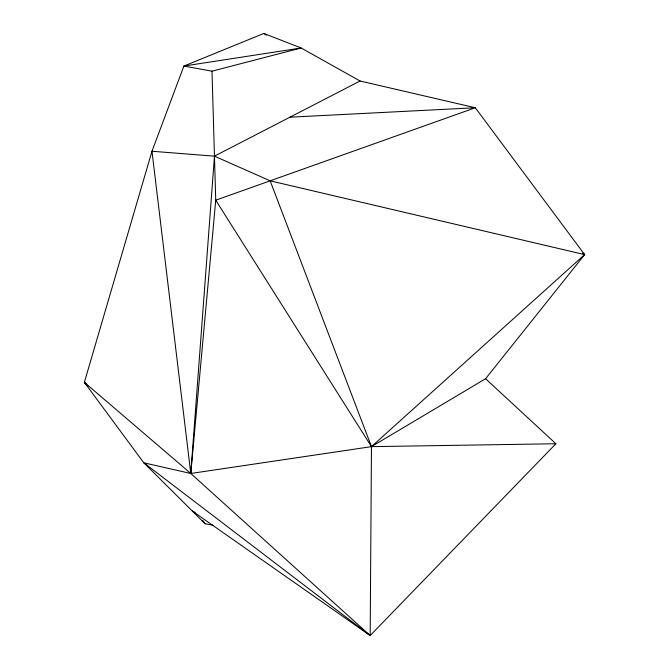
<?xml version="1.0" encoding="UTF-8"?>
<svg xmlns="http://www.w3.org/2000/svg" width="669" height="669" viewBox="0 0 669 669"><rect width="100%" height="100%" fill="white"/><g stroke="black" fill="none" stroke-linecap="round" stroke-linejoin="round"><path stroke-width="1" d="M195.122 512.421L192.329 511.057L370.174 635.55L371.471 446.641L270.151 180.822L214.456 156.153L151.972 151.253L84.369 382.342L143.802 462.806L205.065 523.718L212.951 525.24M370.174 635.55L190.782 473.476L214.456 156.153L360.073 81.008L475.283 107.751L584.631 254.613L485.585 378.729L371.471 446.641L190.782 473.476L143.802 462.806L370.174 635.55L555.889 443.748L485.585 378.729M87.798 386.264L84.369 382.342L190.782 473.476L215.736 200.215L211.998 71.182L301.15 47.992L360.073 81.008M289.953 117.192L475.283 107.751L215.736 200.215L371.471 446.641L584.631 254.613L583.117 253.175M211.998 71.182L183.9 66.047L301.15 47.992L263.854 33.45L183.9 66.047L151.972 151.253L190.782 473.476M371.471 446.641L555.889 443.748M270.151 180.822L584.631 254.613L582.983 253.334M263.854 33.45L266.446 35.206M84.369 382.342L86.05 383.58M202.715 520.415L205.065 523.718"/></g></svg>
